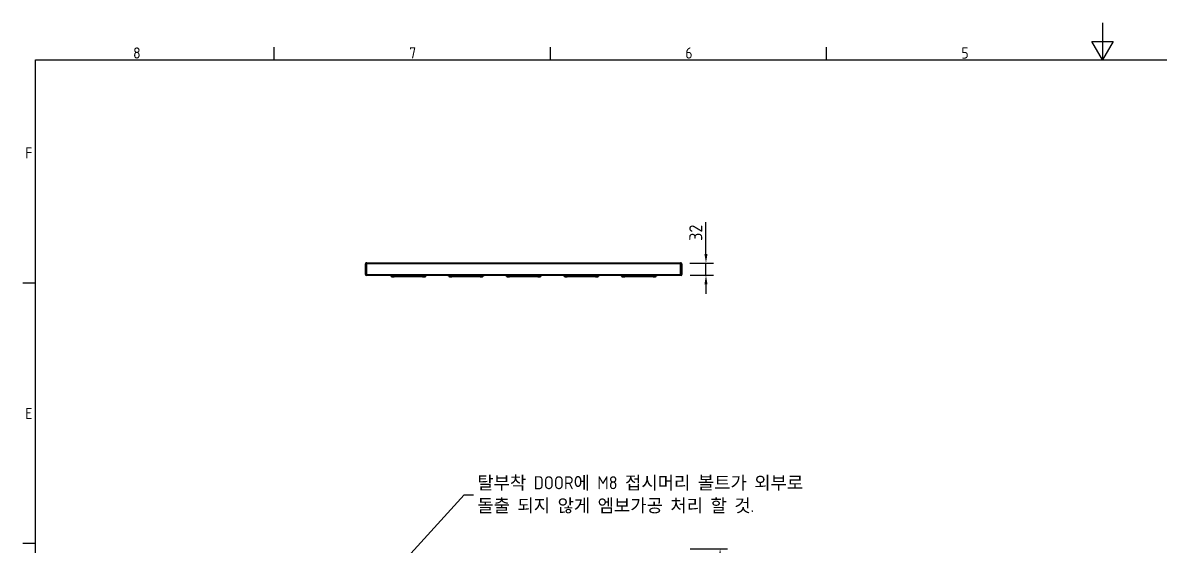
# Model space of a CAD drawing. Header units: millimetres. Extents: x 0 to 51860, y 0 to 5940.
# Drawn here: x 19180 to 22239, y 2793 to 4200 of the extents above; entities that cross this region are included whole.
import ezdxf

# ---------------------------------------------------------------- set-up
doc = ezdxf.new("R2010")
doc.units = ezdxf.units.MM
doc.header["$LTSCALE"] = 10
for name, color, linetype, lineweight in [('가시적인 것(ISO)', 3, 'Continuous', 40), ('경계(ISO)', 7, 'Continuous', 25), ('기호(ISO)', 5, 'Continuous', 25), ('치수(ISO)', 2, 'Continuous', 25)]:
    doc.layers.add(name, color=color, linetype=linetype, lineweight=lineweight)
doc.styles.add('문자 텍스트_PSTEK_POSCO', font='isocp.shx')
doc.styles.add('치수 텍스트_PSTEK_POSCO', font='isocp.shx')
doc.dimstyles.new('치수_PSTEK_POSCO', dxfattribs={"dimscale": 10, "dimtxt": 3.5, "dimasz": 2.5, "dimexe": 2, "dimexo": 2.5, "dimgap": 1, "dimtad": 1, "dimrnd": 1e-08, "dimdsep": 46, "dimtxsty": '치수 텍스트_PSTEK_POSCO', "dimcen": 0.09, "dimdle": 10, "dimclrd": 7, "dimclre": 7, "dimclrt": 2, "dimadec": 1, "dimazin": 2, "dimtfac": 1, "dimtmove": 0, "dimatfit": 3, "dimfxl": 0, "dimtolj": 1, "dimlwd": -1, "dimlwe": -1, "dimarcsym": 0})
doc.dimstyles.new('치수_PSTEK_POSCO$7', dxfattribs={"dimscale": 10, "dimtxt": 3.5, "dimasz": 2.5, "dimexe": 2, "dimexo": 2.5, "dimgap": 1, "dimtad": 1, "dimrnd": 1e-08, "dimdsep": 46, "dimtxsty": '치수 텍스트_PSTEK_POSCO', "dimcen": 0.09, "dimdle": 10, "dimclrd": 7, "dimclre": 7, "dimclrt": 2, "dimadec": 1, "dimazin": 2, "dimtfac": 1, "dimtmove": 0, "dimatfit": 3, "dimfxl": 0, "dimtolj": 1, "dimlwd": -1, "dimlwe": -1, "dimarcsym": 0})

# ---------------------------------------------------------------- blocks, each defined once
blk = doc.blocks.new('*D165')
at = {"layer": 'Defpoints', "color": 0}
for p in [(20948.6, 3553.8), (21017.4, 3553.8), (20949.6, 3521.8)]:
    blk.add_point(p, dxfattribs=at)
at = {"layer": '치수(ISO)', "color": 7}
for p, q in [((21017.4, 3578.8), (21017.4, 3664.4)), ((20973.6, 3553.8), (21037.4, 3553.8)), ((21017.4, 3521.8), (21017.4, 3553.8)), ((20974.6, 3521.8), (21037.4, 3521.8)), ((21017.4, 3496.8), (21017.4, 3471.8))]:
    blk.add_line(p, q, dxfattribs=at)
for points in [[(21013.3, 3578.8), (21021.6, 3578.8), (21017.4, 3553.8)], [(21013.3, 3496.8), (21021.6, 3496.8), (21017.4, 3521.8)]]:
    blk.add_solid(points, dxfattribs=at)
at = {"layer": '치수(ISO)', "color": 2, "insert": (20989.9, 3613.8), "char_height": 35, "attachment_point": 4, "rotation": 90, "style": '치수 텍스트_PSTEK_POSCO'}
blk.add_mtext('\\A1;32', dxfattribs=at)
blk = doc.blocks.new('*D190')
at = {"layer": 'Defpoints', "color": 0}
for p in [(20949.6, 2785.8), (21055.4, 2785.8), (20955.4, 2667.3)]:
    blk.add_point(p, dxfattribs=at)
at = {"layer": '치수(ISO)', "color": 7}
for p, q in [((20974.6, 2785.8), (21075.4, 2785.8)), ((21055.4, 2692.3), (21055.4, 2760.8)), ((20980.4, 2667.3), (21075.4, 2667.3))]:
    blk.add_line(p, q, dxfattribs=at)
for points in [[(21051.2, 2760.8), (21059.6, 2760.8), (21055.4, 2785.8)], [(21051.2, 2692.3), (21059.6, 2692.3), (21055.4, 2667.3)]]:
    blk.add_solid(points, dxfattribs=at)
at = {"layer": '치수(ISO)', "color": 2, "insert": (21027.9, 2683.9), "char_height": 35, "attachment_point": 4, "rotation": 90, "style": '치수 텍스트_PSTEK_POSCO'}
blk.add_mtext('\\A1;118.5', dxfattribs=at)

msp = doc.modelspace()

# ---------------------------------------------------------------- linework, layer by layer
at = {"layer": '가시적인 것(ISO)'}
for p, q in [((20104.1371, 3551.6722), (20102.1371, 3551.6722)), ((20102.1371, 3551.6722), (20102.1371, 3524.2722)), ((20104.1371, 3524.2722), (20104.1371, 3551.6722)), ((20104.2078, 3524.2722), (20104.2078, 3551.6722)), ((20105.6513, 3553.7722), (20104.2371, 3553.7722)), ((20104.2371, 3552.5911), (20104.2371, 3553.7722)), ((20104.2371, 3551.7722), (20104.2371, 3552.5911)), ((20104.2371, 3551.7722), (20104.2516, 3551.7722)), ((20105.6513, 3553.7722), (20948.6229, 3553.7722)), ((20950.0371, 3553.7722), (20948.6229, 3553.7722)), ((20950.0371, 3551.7722), (20950.0226, 3551.7722)), ((20950.0371, 3552.5911), (20950.0371, 3553.7722)), ((20950.0371, 3551.7722), (20950.0371, 3552.5911)), ((20950.0664, 3551.6722), (20950.0664, 3524.2722)), ((20952.1371, 3551.6722), (20950.1371, 3551.6722)), ((20950.1371, 3524.2722), (20950.1371, 3551.6722)), ((20952.1371, 3524.2722), (20952.1371, 3551.6722)), ((20104.1371, 3524.2722), (20102.1371, 3524.2722)), ((20104.6371, 3524.2722), (20104.2078, 3524.2722)), ((20104.6371, 3524.2722), (20104.6371, 3521.7722)), ((20949.6371, 3521.7722), (20104.6371, 3521.7722)), ((20168.3371, 3521.3722), (20171.5371, 3518.9722)), ((20262.7371, 3518.9722), (20265.9371, 3521.3722)), ((20323.3371, 3521.3722), (20326.5371, 3518.9722)), ((20417.7371, 3518.9722), (20420.9371, 3521.3722)), ((20478.3371, 3521.3722), (20481.5371, 3518.9722)), ((20572.7371, 3518.9722), (20575.9371, 3521.3722)), ((20633.3371, 3521.3722), (20636.5371, 3518.9722)), ((20727.7371, 3518.9722), (20730.9371, 3521.3722)), ((20788.3371, 3521.3722), (20791.5371, 3518.9722)), ((20882.7371, 3518.9722), (20885.9371, 3521.3722)), ((20950.0664, 3524.2722), (20949.6371, 3524.2722)), ((20949.6371, 3521.7722), (20949.6371, 3524.2722)), ((20950.1371, 3524.2722), (20952.1371, 3524.2722)), ((20175.1371, 3517.7722), (20179.1371, 3517.7722)), ((20255.1371, 3517.7722), (20179.1371, 3517.7722)), ((20255.1371, 3517.7722), (20259.1371, 3517.7722)), ((20330.1371, 3517.7722), (20334.1371, 3517.7722)), ((20410.1371, 3517.7722), (20334.1371, 3517.7722)), ((20410.1371, 3517.7722), (20414.1371, 3517.7722)), ((20485.1371, 3517.7722), (20489.1371, 3517.7722)), ((20565.1371, 3517.7722), (20489.1371, 3517.7722)), ((20565.1371, 3517.7722), (20569.1371, 3517.7722)), ((20640.1371, 3517.7722), (20644.1371, 3517.7722)), ((20720.1371, 3517.7722), (20644.1371, 3517.7722)), ((20720.1371, 3517.7722), (20724.1371, 3517.7722)), ((20795.1371, 3517.7722), (20799.1371, 3517.7722)), ((20875.1371, 3517.7722), (20799.1371, 3517.7722)), ((20875.1371, 3517.7722), (20879.1371, 3517.7722))]:
    msp.add_line(p, q, dxfattribs=at)
for centre, radius, start, end in [((20104.6371, 3524.2722), 2.5, 180, 270), ((20104.6371, 3524.2722), 0.5, 180, 270), ((20167.1371, 3519.7722), 2, 53.1301024, 90), ((20175.1371, 3523.7722), 6, 233.1301024, 270), ((20259.1371, 3523.7722), 6, 270, 306.8698976), ((20267.1371, 3519.7722), 2, 90, 126.8698976), ((20322.1371, 3519.7722), 2, 53.1301024, 90), ((20330.1371, 3523.7722), 6, 233.1301024, 270), ((20414.1371, 3523.7722), 6, 270, 306.8698976), ((20422.1371, 3519.7722), 2, 90, 126.8698976), ((20477.1371, 3519.7722), 2, 53.1301024, 90), ((20485.1371, 3523.7722), 6, 233.1301024, 270), ((20569.1371, 3523.7722), 6, 270, 306.8698976), ((20577.1371, 3519.7722), 2, 90, 126.8698976), ((20632.1371, 3519.7722), 2, 53.1301024, 90), ((20640.1371, 3523.7722), 6, 233.1301024, 270), ((20724.1371, 3523.7722), 6, 270, 306.8698976), ((20732.1371, 3519.7722), 2, 90, 126.8698976), ((20787.1371, 3519.7722), 2, 53.1301024, 90), ((20795.1371, 3523.7722), 6, 233.1301024, 270), ((20879.1371, 3523.7722), 6, 270, 306.8698976), ((20887.1371, 3519.7722), 2, 90, 126.8698976), ((20949.6371, 3524.2722), 2.5, 270, 0), ((20949.6371, 3524.2722), 0.5, 270, 0)]:
    msp.add_arc(centre, radius, start, end, dxfattribs=at)
for points in [[(20104.2371, 3553.7722), (20103.4229, 3553.7722), (20102.6319, 3553.2522), (20102.3092, 3552.5047), (20102.196, 3552.2427), (20102.1371, 3551.9575), (20102.1371, 3551.6722)], [(20104.2078, 3551.6722), (20104.5641, 3552.4864), (20104.9204, 3553.2773), (20105.2767, 3553.6001), (20105.4016, 3553.7132), (20105.5265, 3553.7722), (20105.6513, 3553.7722)], [(20948.6229, 3553.7722), (20948.9792, 3553.7722), (20949.3355, 3553.2522), (20949.6918, 3552.5047), (20949.8167, 3552.2427), (20949.9415, 3551.9575), (20950.0664, 3551.6722)], [(20952.1371, 3551.6722), (20952.1371, 3552.4864), (20951.6171, 3553.2773), (20950.8696, 3553.6001), (20950.6076, 3553.7132), (20950.3224, 3553.7722), (20950.0371, 3553.7722)]]:
    msp.add_open_spline(points, degree=3, knots=[0, 0, 0, 0, 1.163178271, 1.163178271, 1.163178271, 1.570796327, 1.570796327, 1.570796327, 1.570796327], dxfattribs=at)
for points in [[(20104.1371, 3551.6722), (20104.1371, 3551.7245), (20104.1847, 3551.7722), (20104.2371, 3551.7722)], [(20950.1371, 3551.6722), (20950.1371, 3551.7245), (20950.0895, 3551.7722), (20950.0371, 3551.7722)]]:
    msp.add_open_spline(points, degree=3, dxfattribs=at)
at = {"layer": '경계(ISO)'}
for p, q in [((19856.5385, 4100), (19856.5385, 4134)), ((20599.0386, 4100), (20599.0386, 4134)), ((21341.5385, 4100), (21341.5385, 4134)), ((19214.0385, 3500), (19180.0385, 3500)), ((19214.0385, 2800), (19180.0385, 2800))]:
    msp.add_line(p, q, dxfattribs=at)
at = {"layer": '경계(ISO)', "flags": 128}
for points in [[(22084.0386, 4200), (22084.0386, 4100), (22055.1711, 4150), (22112.9061, 4150), (22084.0386, 4100)], [(19214.0385, 100), (19214.0385, 4100), (24954.0387, 4100), (24954.0387, 100), (19214.0385, 100)]]:
    msp.add_lwpolyline(points, dxfattribs=at)

# ---------------------------------------------------------------- texts
at = {"layer": '경계(ISO)', "color": 2, "char_height": 30, "attachment_point": 7, "style": '문자 텍스트_PSTEK_POSCO'}
for s, insert in [('8', (19476.7339, 4103.7139)), ('7', (20219.2339, 4103.9285)), ('6', (20961.7339, 4103.7139)), ('5', (21704.2339, 4103.7139)), ('F', (19186.4839, 3835)), ('E', (19186.4839, 3134.7139))]:
    msp.add_mtext(s, dxfattribs=dict(at, insert=insert))
at = {"layer": '기호(ISO)', "color": 2, "insert": (20402.423, 2931.1094), "char_height": 34.999999, "width": 1046.764418, "attachment_point": 4, "line_spacing_factor": 1.05, "style": '치수 텍스트_PSTEK_POSCO'}
msp.add_mtext('{탈부착 DOOR에 M8 접시머리 볼트가 외부로 \\P돌출 되지 않게 엠보가공 처리 할 것.}', dxfattribs=at)

# ---------------------------------------------------------------- dimensions: what is measured, and where the dimension line sits
at = {"layer": '치수(ISO)', "color": 7}
for base, p1, p2, override, picture, middle in [((21017.44, 3553.7722), (20949.6371, 3521.7722), (20948.6229, 3553.7722), {"dimdec": 2, "dimtp": 0, "dimtm": 0, "dimtdec": 2, "dimtofl": 1, "dimatfit": 1}, '*D165', (21017.44, 3634.0732)), ((21055.3871, 2785.8297), (20955.3871, 2667.3297), (20949.6371, 2785.8297), {"dimdec": 2, "dimtp": 0, "dimtm": 0, "dimtdec": 2, "dimtofl": 0, "dimatfit": 1}, '*D190', (21055.3871, 2726.5797))]:
    dim = msp.add_linear_dim(base=base, p1=p1, p2=p2, angle=90, dimstyle='치수_PSTEK_POSCO', override=override, dxfattribs=at)
    dim.commit()
    dim.dimension.update_dxf_attribs({"geometry": picture, "text_midpoint": middle, "dimtype": 160})

# ---------------------------------------------------------------- leaders
at = {"layer": '기호(ISO)', "color": 7, "annotation_type": 0, "has_hookline": 1, "hookline_direction": 0, "text_width": 902.8322}
msp.add_leader([(20132.5409, 2673.5636), (20367.423, 2931.1094), (20392.423, 2931.1094)], dimstyle='치수_PSTEK_POSCO$7', override={"dimtad": 0}, dxfattribs=at)

doc.saveas('drawing.dxf')
